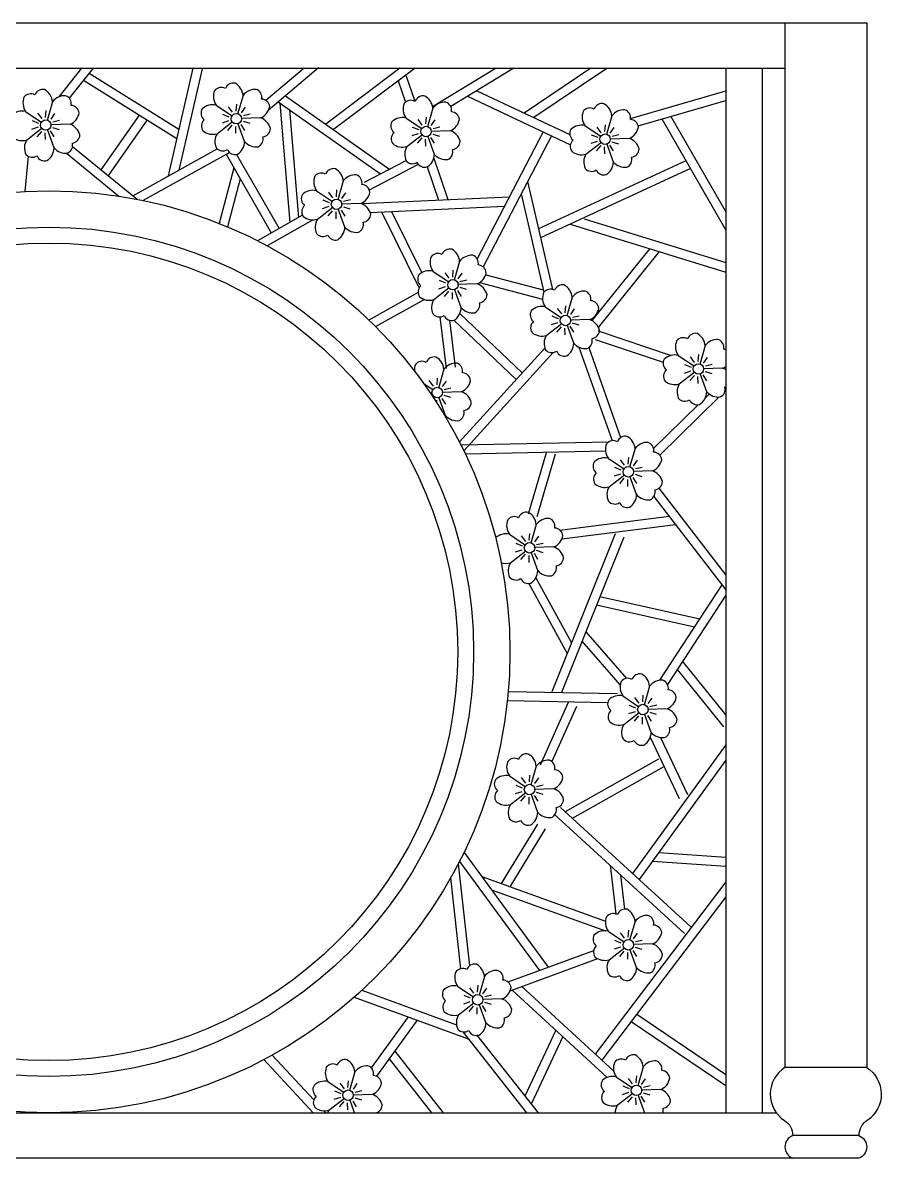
# Model space of a CAD drawing. Header units: metres. Extents: x 4363 to 8027, y 1003 to 3503.
# Drawn here: x 6138 to 8027, y 1003 to 3503 of the extents above; entities that cross this region are included whole.
import ezdxf

# ---------------------------------------------------------------- set-up
doc = ezdxf.new("R2010")
doc.units = ezdxf.units.M
for name, color, linetype in [('3', 3, 'Continuous'), ('4', 4, 'Continuous'), ('7', 7, 'Continuous')]:
    doc.layers.add(name, color=color, linetype=linetype)

msp = doc.modelspace()

# ---------------------------------------------------------------- linework, layer by layer
at = {"layer": '3'}
for p, q in [((6267.16, 3402.87), (6216.95, 3339.52)), ((6292.68, 3402.87), (6240.2, 3336.66)), ((6512.21, 3402.87), (6458.07, 3165.41)), ((6532.4, 3401.42), (6481.56, 3178.44)), ((6756.95, 3402.87), (6673.05, 3331.72)), ((6788.92, 3403.76), (6677.69, 3309.43)), ((6967.97, 3402.87), (6804.49, 3279.5)), ((7001.17, 3402.87), (6821.68, 3267.41)), ((7179.75, 3402.87), (7039.77, 3317.84)), ((7218.28, 3402.87), (7079.6, 3318.64)), ((7387.92, 3402.87), (7241.45, 3304.08)), ((7423.03, 3402.43), (7262.51, 3294.16)), ((6271.61, 3376.28), (6476.87, 3247.84)), ((6284.11, 3392.06), (6481.58, 3268.48)), ((6981.01, 3387.65), (7000.31, 3330.23)), ((6964.18, 3374.95), (6980.05, 3327.73)), ((7137.06, 3353.26), (7341.84, 3256.78)), ((7475.31, 3291.8), (7685.08, 3352.56)), ((6203.28, 3328.89), (6191.36, 3287.49)), ((6622.58, 3342.85), (6610.66, 3301.45)), ((6700.09, 3328.43), (6925.3, 3170.13)), ((6703.85, 3325.79), (6725.41, 3063.07)), ((6715.85, 3341.8), (6945.96, 3180.06)), ((7116.3, 3340.93), (7343.09, 3234.08)), ((7492.29, 3275.9), (7685.08, 3331.74)), ((6144.19, 3307.46), (6179.88, 3283.33)), ((6170.37, 3303.9), (6179.46, 3291.79)), ((6188.56, 3309.35), (6187.35, 3294.21)), ((6207.99, 3302.9), (6199.28, 3290.5)), ((6563.49, 3321.42), (6599.18, 3297.29)), ((6577.52, 3301.38), (6591.55, 3295.54)), ((6589.66, 3317.86), (6598.76, 3305.75)), ((6607.86, 3323.31), (6606.64, 3308.17)), ((6627.29, 3316.86), (6618.58, 3304.46)), ((6638.09, 3301.24), (6623.32, 3297.72)), ((6725.15, 3310.82), (6744.59, 3073.91)), ((7040.2, 3314.72), (7028.28, 3273.32)), ((6158.22, 3287.42), (6172.25, 3281.58)), ((6241.93, 3279.32), (6198.87, 3277.86)), ((6218.8, 3287.28), (6204.02, 3283.76)), ((6394.32, 3299.5), (6309.86, 3178.99)), ((6411.29, 3288.87), (6326.24, 3167.51)), ((6565.61, 3258.59), (6599.59, 3285.08)), ((6577.08, 3282.39), (6591.41, 3287.3)), ((6589.01, 3265.75), (6598.89, 3277.28)), ((6626.02, 3241.2), (6611.33, 3281.7)), ((6661.23, 3293.28), (6618.17, 3291.82)), ((6626.45, 3265.66), (6618.53, 3278.63)), ((6637.96, 3280.77), (6623.48, 3285.22)), ((6981.11, 3293.28), (7016.8, 3269.16)), ((7007.29, 3289.73), (7016.38, 3277.62)), ((7025.48, 3295.18), (7024.27, 3280.04)), ((7044.91, 3288.73), (7036.2, 3276.33)), ((7375.05, 3276.42), (7410.74, 3252.29)), ((7419.42, 3278.32), (7418.2, 3263.18)), ((7434.14, 3297.86), (7422.22, 3256.46)), ((7544.33, 3290.97), (7685.08, 3046.26)), ((7564.11, 3296.7), (7685.08, 3086.37)), ((6146.32, 3244.63), (6180.29, 3271.12)), ((6157.78, 3268.43), (6172.12, 3273.34)), ((6169.71, 3251.79), (6179.59, 3263.32)), ((6187.63, 3245.5), (6187.39, 3260.65)), ((6206.72, 3227.24), (6192.03, 3267.74)), ((6207.15, 3251.7), (6199.23, 3264.67)), ((6218.66, 3266.81), (6204.18, 3271.26)), ((6606.93, 3259.46), (6606.69, 3274.61)), ((6983.24, 3230.46), (7017.21, 3256.95)), ((6994.71, 3254.26), (7009.04, 3259.17)), ((6995.14, 3273.24), (7009.17, 3267.41)), ((7043.64, 3213.07), (7028.95, 3253.57)), ((7078.85, 3265.14), (7035.79, 3263.69)), ((7044.07, 3237.53), (7036.15, 3250.49)), ((7055.72, 3273.11), (7040.94, 3269.58)), ((7055.58, 3252.63), (7041.1, 3257.09)), ((7283.14, 3262.33), (7137.65, 2983.24)), ((7301.24, 3253.8), (7150.94, 2965.46)), ((7389.08, 3256.38), (7403.11, 3250.55)), ((7401.22, 3272.87), (7410.32, 3260.75)), ((7438.85, 3271.86), (7430.14, 3259.47)), ((7449.65, 3256.25), (7434.88, 3252.72)), ((6247.48, 3230.51), (6389.28, 3114.1)), ((6379.74, 3121.94), (6565.68, 3225.12)), ((7006.63, 3237.61), (7016.51, 3249.15)), ((7024.55, 3231.33), (7024.32, 3246.48)), ((7377.17, 3213.6), (7411.15, 3240.08)), ((7388.64, 3237.39), (7402.97, 3242.3)), ((7400.57, 3220.75), (7410.45, 3232.29)), ((7418.49, 3214.47), (7418.25, 3229.61)), ((7437.58, 3196.21), (7422.89, 3236.7)), ((7472.79, 3248.28), (7429.73, 3246.82)), ((7438.01, 3220.67), (7430.09, 3233.63)), ((7449.52, 3235.77), (7435.04, 3240.22)), ((6149.79, 3208.8), (6142.49, 3131.51)), ((6234.04, 3215.67), (6349.26, 3121.08)), ((6402.16, 3111.51), (6592.9, 3217.35)), ((6585.28, 3213.12), (6684.62, 3040.01)), ((6608.45, 3212.93), (6702.03, 3049.85)), ((7042.44, 3204.92), (7073.2, 3113.44)), ((6602.19, 3183.65), (6570.08, 3061.02)), ((6890.05, 3151.64), (6980.32, 3198.98)), ((6899.33, 3133.93), (7008.57, 3191.21)), ((7027.96, 3185.23), (7052.43, 3112.46)), ((7597.24, 3198.99), (7272.91, 3049.1)), ((7607.25, 3181.58), (7277.14, 3029.03)), ((6616.39, 3158.91), (6588.76, 3053.38)), ((6843.23, 3154.52), (6831.31, 3113.12)), ((7248.95, 3153.49), (7303.54, 2915.57)), ((6784.14, 3133.08), (6819.83, 3108.95)), ((6810.32, 3129.53), (6819.41, 3117.42)), ((6828.51, 3134.98), (6827.3, 3119.84)), ((6847.94, 3128.53), (6839.23, 3116.13)), ((7234.71, 3126.16), (7284.43, 2909.43)), ((6798.17, 3113.04), (6812.2, 3107.21)), ((6881.88, 3104.94), (6838.82, 3103.49)), ((6858.75, 3112.91), (6843.97, 3109.38)), ((6882.99, 3104.53), (7208.83, 3119.79)), ((6753.57, 3078.99), (6654.26, 3022.85)), ((6786.27, 3070.26), (6820.24, 3096.75)), ((6797.74, 3094.06), (6812.07, 3098.96)), ((6809.66, 3077.41), (6819.55, 3088.95)), ((6827.59, 3071.13), (6827.35, 3086.28)), ((6846.67, 3052.87), (6831.98, 3093.37)), ((6847.1, 3077.33), (6839.18, 3090.29)), ((6858.61, 3092.43), (6844.14, 3096.89)), ((6902.23, 3085.41), (7198.73, 3099.29)), ((6927.38, 3086.59), (7010.14, 2918.83)), ((6949.18, 3087.61), (7015.87, 2952.42)), ((6775.33, 3068.32), (6675.55, 3011.91)), ((7342.61, 3059.28), (7685.08, 2954.03)), ((7373.04, 3070.85), (7685.08, 2974.95)), ((7517.79, 3005.44), (7390.45, 2847.01)), ((7099.29, 2977.45), (7087.37, 2936.06)), ((7538.37, 2999.12), (7403.85, 2831.76)), ((7040.2, 2956.02), (7075.89, 2931.89)), ((7066.38, 2952.47), (7075.47, 2940.35)), ((7084.57, 2957.92), (7083.36, 2942.78)), ((7104, 2951.46), (7095.29, 2939.07)), ((7054.23, 2935.98), (7068.26, 2930.15)), ((7137.94, 2927.88), (7094.88, 2926.42)), ((7114.81, 2935.85), (7100.03, 2932.32)), ((7142.81, 2930.78), (7281.87, 2894.34)), ((7156.62, 2947.83), (7283.23, 2914.66)), ((7007.9, 2908.61), (6899.7, 2848.37)), ((7042.33, 2893.2), (7076.3, 2919.68)), ((7053.8, 2916.99), (7068.13, 2921.9)), ((7065.72, 2900.35), (7075.6, 2911.89)), ((7083.64, 2894.07), (7083.41, 2909.21)), ((7102.73, 2875.81), (7088.04, 2916.3)), ((7103.16, 2900.27), (7095.24, 2913.23)), ((7114.67, 2915.37), (7100.19, 2919.82)), ((7021.88, 2893.5), (6914.55, 2833.75)), ((7287.82, 2877.33), (7323.51, 2853.2)), ((7332.19, 2879.22), (7330.97, 2864.08)), ((7346.91, 2898.76), (7334.99, 2857.36)), ((7056.05, 2855.19), (7069.67, 2741.8)), ((7099.87, 2862.96), (7237.21, 2731.84)), ((7301.85, 2857.29), (7315.88, 2851.45)), ((7314, 2873.77), (7323.09, 2861.66)), ((7351.62, 2872.77), (7342.91, 2860.37)), ((7362.43, 2857.15), (7347.65, 2853.62)), ((7077.06, 2847.92), (7089.53, 2744.19)), ((7086.71, 2847.87), (7223.73, 2717.05)), ((7289.94, 2814.5), (7323.92, 2840.99)), ((7301.41, 2838.3), (7315.74, 2843.21)), ((7313.34, 2821.65), (7323.22, 2833.19)), ((7331.26, 2815.37), (7331.02, 2830.52)), ((7350.35, 2797.11), (7335.66, 2837.61)), ((7385.56, 2849.18), (7342.5, 2847.73)), ((7350.78, 2821.57), (7342.86, 2834.53)), ((7362.29, 2836.67), (7347.81, 2841.13)), ((7397.47, 2805.7), (7547.31, 2755.25)), ((7403.85, 2824.66), (7564.97, 2770.41)), ((7286.88, 2786.36), (7098.76, 2579.87)), ((7305.09, 2776.65), (7108.32, 2560.67)), ((7361.82, 2788.59), (7434.66, 2582.8)), ((7383.39, 2787.6), (7453.5, 2589.5)), ((7639.55, 2791.96), (7627.63, 2750.56)), ((7580.46, 2770.53), (7616.15, 2746.4)), ((7594.49, 2750.49), (7608.52, 2744.65)), ((7606.63, 2766.97), (7615.73, 2754.86)), ((7624.83, 2772.42), (7623.61, 2757.28)), ((7644.26, 2765.97), (7635.55, 2753.57)), ((7655.06, 2750.35), (7640.29, 2746.82)), ((7064.66, 2740.01), (7052.74, 2698.61)), ((7582.58, 2707.7), (7616.56, 2734.19)), ((7594.05, 2731.5), (7608.38, 2736.41)), ((7605.98, 2714.85), (7615.86, 2726.39)), ((7642.99, 2690.31), (7628.3, 2730.81)), ((7678.2, 2742.38), (7635.14, 2740.93)), ((7643.42, 2714.77), (7635.5, 2727.73)), ((7654.93, 2729.87), (7640.45, 2734.33)), ((7020.45, 2708.52), (7041.26, 2694.45)), ((7031.75, 2715.02), (7040.84, 2702.91)), ((7049.94, 2720.47), (7048.72, 2705.33)), ((7069.37, 2714.02), (7060.66, 2701.62)), ((7623.9, 2708.57), (7623.66, 2723.72)), ((7068.1, 2638.36), (7053.41, 2678.86)), ((7103.31, 2690.43), (7060.25, 2688.98)), ((7068.53, 2662.82), (7060.61, 2675.78)), ((7080.18, 2698.4), (7065.4, 2694.88)), ((7080.04, 2677.92), (7065.56, 2682.38)), ((7670, 2678.73), (7539.91, 2550.6)), ((7648.3, 2685.42), (7640.06, 2677.31)), ((7685.08, 2693.58), (7683.47, 2691.99)), ((7048.85, 2666.65), (7048.77, 2671.77)), ((7624.41, 2661.89), (7526.15, 2565.12)), ((7426.36, 2579.52), (7102.28, 2572.91)), ((7420.41, 2559.39), (7111.95, 2553.11)), ((7290.15, 2558.34), (7249.86, 2421.03)), ((7309.34, 2552.71), (7269.05, 2415.4)), ((7485.28, 2565.55), (7473.36, 2524.15)), ((7426.19, 2544.12), (7461.88, 2519.99)), ((7452.36, 2540.56), (7461.46, 2528.45)), ((7470.56, 2546.02), (7469.34, 2530.87)), ((7489.99, 2539.56), (7481.28, 2527.17)), ((7428.31, 2481.3), (7462.29, 2507.78)), ((7439.78, 2505.09), (7454.11, 2510)), ((7440.22, 2524.08), (7454.25, 2518.24)), ((7488.72, 2463.9), (7474.03, 2504.4)), ((7523.93, 2515.98), (7480.87, 2514.52)), ((7489.15, 2488.36), (7481.23, 2501.33)), ((7500.79, 2523.94), (7486.02, 2520.42)), ((7500.66, 2503.47), (7486.18, 2507.92)), ((7451.71, 2488.45), (7461.59, 2499.98)), ((7469.63, 2482.16), (7469.39, 2497.31)), ((7537.68, 2477.95), (7685.08, 2286.74)), ((7526.65, 2459.49), (7684.34, 2254.95)), ((7319.78, 2385.99), (7560.34, 2416.3)), ((7208.75, 2376.78), (7244.44, 2352.65)), ((7253.12, 2378.68), (7251.9, 2363.54)), ((7267.84, 2398.21), (7255.92, 2356.82)), ((7441.84, 2377.43), (7302.01, 2029.44)), ((7324.3, 2366.41), (7574.15, 2397.88)), ((7222.78, 2356.74), (7236.81, 2350.91)), ((7234.93, 2373.23), (7244.02, 2361.11)), ((7272.55, 2372.22), (7263.84, 2359.83)), ((7283.36, 2356.6), (7268.58, 2353.08)), ((7460.4, 2369.97), (7323.19, 2028.51)), ((7210.88, 2313.96), (7244.85, 2340.44)), ((7222.34, 2337.75), (7236.68, 2342.66)), ((7234.27, 2321.11), (7244.15, 2332.65)), ((7252.19, 2314.83), (7251.95, 2329.97)), ((7271.28, 2296.56), (7256.59, 2337.06)), ((7306.49, 2348.64), (7263.43, 2347.18)), ((7271.71, 2321.03), (7263.79, 2333.99)), ((7283.22, 2336.13), (7268.74, 2340.58)), ((7267.1, 2281.03), (7345.63, 2137.99)), ((7251.41, 2268.04), (7335.99, 2114)), ((7676.29, 2265.38), (7539.12, 2055.15)), ((7408.17, 2240), (7627.6, 2190.75)), ((7685.08, 2242.25), (7556.9, 2045.79)), ((7400.62, 2221.2), (7615.93, 2172.87)), ((7376.75, 2161.8), (7466.26, 2059.35)), ((7368.38, 2140.98), (7452.54, 2044.66)), ((7578.33, 2078.64), (7679.88, 1952.95)), ((7589.82, 2096.24), (7685.08, 1978.34)), ((7206.25, 2030.74), (7446.6, 2026.17)), ((7517.36, 2042.18), (7505.44, 2000.78)), ((7204.33, 2010.77), (7425.3, 2006.57)), ((7338.29, 2005.95), (7276.67, 1868.64)), ((7458.27, 2020.74), (7493.96, 1996.61)), ((7472.3, 2000.7), (7486.33, 1994.87)), ((7484.45, 2017.19), (7493.54, 2005.07)), ((7502.64, 2022.64), (7501.42, 2007.5)), ((7522.07, 2016.18), (7513.36, 2003.79)), ((7532.88, 2000.57), (7518.1, 1997.04)), ((7356.54, 1997.76), (7302.11, 1876.48)), ((7460.39, 1957.92), (7494.37, 1984.4)), ((7471.86, 1981.72), (7486.2, 1986.62)), ((7483.79, 1965.07), (7493.67, 1976.61)), ((7520.8, 1940.53), (7506.11, 1981.02)), ((7556.01, 1992.6), (7512.95, 1991.14)), ((7521.23, 1964.99), (7513.31, 1977.95)), ((7532.74, 1980.09), (7518.26, 1984.54)), ((7501.71, 1958.79), (7501.47, 1973.93)), ((7518.59, 1930.01), (7582.58, 1795.07)), ((7541.04, 1929.35), (7600.65, 1803.64)), ((7685.08, 1913.34), (7479.45, 1630.04)), ((7537.03, 1881.33), (7331.61, 1765.5)), ((7685.08, 1879.29), (7494.29, 1616.44)), ((7267.87, 1866.09), (7255.95, 1824.69)), ((7546.85, 1863.9), (7347.12, 1751.28)), ((7208.78, 1844.65), (7244.47, 1820.53)), ((7234.96, 1841.1), (7244.05, 1828.99)), ((7253.15, 1846.55), (7251.94, 1831.41)), ((7272.58, 1840.1), (7263.87, 1827.7)), ((7210.91, 1781.83), (7244.88, 1808.32)), ((7222.38, 1805.63), (7236.71, 1810.54)), ((7222.81, 1824.61), (7236.84, 1818.78)), ((7234.3, 1788.98), (7244.19, 1800.52)), ((7271.31, 1764.44), (7256.62, 1804.94)), ((7306.52, 1816.51), (7263.46, 1815.06)), ((7271.74, 1788.9), (7263.82, 1801.86)), ((7283.39, 1824.48), (7268.61, 1820.95)), ((7283.25, 1804), (7268.78, 1808.46)), ((7252.23, 1782.7), (7251.99, 1797.85)), ((7320.99, 1775.23), (7607.76, 1512.46)), ((7307.48, 1760.49), (7594.25, 1497.72)), ((7270.67, 1738.8), (7190.68, 1607.77)), ((7287.74, 1728.38), (7209.89, 1600.84)), ((7108.97, 1676.41), (7294.42, 1423.82)), ((7537.69, 1676.23), (7685.08, 1665.87)), ((7096.23, 1650.95), (7120.87, 1426.34)), ((7098.96, 1656.26), (7274.87, 1416.65)), ((7523.84, 1657.16), (7685.08, 1645.82)), ((7430.38, 1647.87), (7443.25, 1540.71)), ((7453.01, 1627.13), (7462.12, 1551.32)), ((7079.5, 1619.99), (7101.43, 1420.16)), ((7148.09, 1623.13), (7420.3, 1524.95)), ((7685.08, 1611.83), (7397.7, 1232.41)), ((7169.32, 1594.21), (7420.4, 1503.65)), ((7685.08, 1578.71), (7412.5, 1218.82)), ((7426.22, 1502.86), (7461.91, 1478.73)), ((7470.59, 1504.76), (7469.38, 1489.61)), ((7485.31, 1524.29), (7473.39, 1482.89)), ((7440.25, 1482.82), (7454.28, 1476.99)), ((7452.4, 1499.3), (7461.49, 1487.19)), ((7490.02, 1498.3), (7481.31, 1485.91)), ((7500.83, 1482.68), (7486.05, 1479.16)), ((7206.24, 1391.48), (7394.25, 1460.42)), ((7428.35, 1440.04), (7462.32, 1466.52)), ((7439.82, 1463.83), (7454.15, 1468.74)), ((7451.74, 1447.19), (7461.62, 1458.72)), ((7469.66, 1440.9), (7469.43, 1456.05)), ((7488.75, 1422.64), (7474.06, 1463.14)), ((7523.96, 1474.72), (7480.9, 1473.26)), ((7489.18, 1447.1), (7481.26, 1460.07)), ((7500.69, 1462.21), (7486.21, 1466.66)), ((7210.38, 1371.7), (7403.08, 1442.35)), ((7153.81, 1403.24), (7141.89, 1361.84)), ((7094.72, 1381.81), (7130.41, 1357.68)), ((7120.89, 1378.25), (7129.99, 1366.14)), ((7139.08, 1383.7), (7137.87, 1368.56)), ((7158.52, 1377.25), (7149.81, 1364.85)), ((7235.85, 1381.04), (7438.76, 1194.71)), ((6867.45, 1357.58), (7118.29, 1265.71)), ((6884.21, 1372.74), (7092.44, 1296.48)), ((7108.75, 1361.76), (7122.77, 1355.93)), ((7192.45, 1353.66), (7149.4, 1352.21)), ((7169.32, 1361.63), (7154.55, 1358.1)), ((7214.72, 1373.29), (7424.18, 1180.94)), ((7096.84, 1318.98), (7130.82, 1345.47)), ((7108.31, 1342.78), (7122.64, 1347.69)), ((7120.24, 1326.13), (7130.12, 1337.67)), ((7138.16, 1319.85), (7137.92, 1335)), ((7157.25, 1301.59), (7142.56, 1342.09)), ((7157.68, 1326.05), (7149.76, 1339.01)), ((7169.19, 1341.15), (7154.71, 1345.61)), ((6986.26, 1314.07), (6904.78, 1201.81)), ((7005.78, 1306.92), (6916.28, 1183.61)), ((7477.11, 1304.13), (7685.08, 1163.41)), ((7489.2, 1320.09), (7685.08, 1187.56)), ((7106.1, 1281.17), (7246.74, 1102.87)), ((7310.94, 1284.93), (7243.11, 1139.77)), ((7136.66, 1274.72), (7272.22, 1102.87)), ((7326.38, 1270.75), (7256.98, 1122.19)), ((6686.72, 1229.93), (6778.09, 1131.28)), ((6956.75, 1238.38), (7062.93, 1102.87)), ((6668.56, 1220.11), (6777.14, 1102.87)), ((6944.16, 1222.02), (7037.52, 1102.87)), ((7503.14, 1203.86), (7491.22, 1162.46)), ((6868.64, 1193.18), (6856.72, 1151.78)), ((7444.04, 1182.42), (7479.73, 1158.29)), ((7470.22, 1178.87), (7479.32, 1166.76)), ((7488.41, 1184.32), (7487.2, 1169.18)), ((7507.84, 1177.87), (7499.13, 1165.47)), ((6809.55, 1171.74), (6845.24, 1147.61)), ((6823.58, 1151.7), (6837.61, 1145.87)), ((6835.73, 1168.19), (6844.82, 1156.08)), ((6853.92, 1173.64), (6852.71, 1158.5)), ((6873.35, 1167.18), (6864.64, 1154.79)), ((6884.16, 1151.57), (6869.38, 1148.04)), ((7458.08, 1162.38), (7472.1, 1156.55)), ((7541.78, 1154.28), (7498.73, 1152.83)), ((7518.65, 1162.25), (7503.87, 1158.72)), ((6811.68, 1108.92), (6845.65, 1135.41)), ((6823.15, 1132.72), (6837.48, 1137.62)), ((6835.07, 1116.07), (6844.95, 1127.61)), ((6867.97, 1102.87), (6857.39, 1132.03)), ((6907.29, 1143.6), (6864.23, 1142.14)), ((6872.51, 1115.99), (6864.59, 1128.95)), ((6884.02, 1131.09), (6869.54, 1135.54)), ((7446.17, 1119.6), (7480.15, 1146.09)), ((7457.64, 1143.4), (7471.97, 1148.3)), ((7469.56, 1126.75), (7479.45, 1138.29)), ((7487.49, 1120.47), (7487.25, 1135.62)), ((7506.57, 1102.21), (7491.88, 1142.71)), ((7507, 1126.67), (7499.08, 1139.63)), ((7518.52, 1141.77), (7504.04, 1146.23)), ((6800.06, 1107.56), (6804.4, 1102.87)), ((6852.99, 1109.79), (6852.76, 1124.93))]:
    msp.add_line(p, q, dxfattribs=at)
msp.add_circle((6195, 2117.87), 935, dxfattribs=at)
at = {"layer": '4'}
msp.add_lwpolyline([(7977.84, 1002.87), (4412.16, 1002.87, -0.69), (4412.16, 1052.87, 0.27), (4393.71, 1086.18, -0.54), (4394.92, 1202.87), (4394.92, 3502.87), (7995.08, 3502.87), (7995.08, 1202.87, -0.54), (7996.29, 1086.18, 0.27), (7977.84, 1052.87, -0.69)], format="xyb", close=True, dxfattribs=at)
msp.add_circle((6195, 2117.87), 900, dxfattribs=at)
at = {"layer": '7'}
for p, q in [((7815.08, 3502.87), (7815.08, 1202.87)), ((4574.92, 3402.87), (7815.08, 3402.87)), ((7685.08, 3402.87), (7685.08, 1102.87)), ((7765.08, 3402.87), (7765.08, 1102.87)), ((7995.08, 1202.87), (7815.08, 1202.87)), ((4593.45, 1102.87), (7796.55, 1102.87)), ((7977.84, 1052.87), (7832.32, 1052.87))]:
    msp.add_line(p, q, dxfattribs=at)
for points in [[(6144.72, 3212.79, 0.37), (6168.96, 3209.68, 0.37), (6191.14, 3199.43, 0.25), (6206.72, 3227.24, 0.25), (6236.51, 3215.88, 0.37), (6246.96, 3237.97, 0.37), (6263.57, 3255.9, 0.25), (6241.93, 3279.32, 0.25), (6261.93, 3304.14, 0.37), (6244.16, 3320.9, 0.37), (6232.24, 3342.24, 0.25), (6203.28, 3328.89, 0.25), (6185.86, 3355.59, 0.37), (6164.42, 3343.86, 0.37), (6140.45, 3339.12, 0.25), (6144.19, 3307.46, 0.25), (6113.41, 3299.13, 0.37), (6117.94, 3275.12, 0.37), (6115.05, 3250.86, 0.25), (6146.32, 3244.63, 0.25)], [(6564.02, 3226.75, 0.37), (6588.25, 3223.64, 0.37), (6610.44, 3213.39, 0.25), (6626.02, 3241.2, 0.25), (6655.81, 3229.84, 0.37), (6666.26, 3251.93, 0.37), (6682.86, 3269.86, 0.25), (6661.23, 3293.28, 0.25), (6681.23, 3318.1, 0.37), (6663.46, 3334.86, 0.37), (6651.54, 3356.2, 0.25), (6622.58, 3342.85, 0.25), (6605.15, 3369.55, 0.37), (6583.72, 3357.82, 0.37), (6559.75, 3353.08, 0.25), (6563.49, 3321.42, 0.25), (6532.71, 3313.09, 0.37), (6537.24, 3289.08, 0.37), (6534.34, 3264.82, 0.25), (6565.61, 3258.59, 0.25)], [(6981.64, 3198.62, 0.37), (7005.88, 3195.51, 0.37), (7028.06, 3185.25, 0.25), (7043.64, 3213.07, 0.25), (7073.43, 3201.71, 0.37), (7083.88, 3223.8, 0.37), (7100.49, 3241.73, 0.25), (7078.85, 3265.14, 0.25), (7098.86, 3289.97, 0.37), (7081.08, 3306.73, 0.37), (7069.16, 3328.06, 0.25), (7040.2, 3314.72, 0.25), (7022.78, 3341.42, 0.37), (7001.34, 3329.69, 0.37), (6977.37, 3324.95, 0.25), (6981.11, 3293.28, 0.25), (6950.33, 3284.96, 0.37), (6954.86, 3260.95, 0.37), (6951.97, 3236.69, 0.25), (6983.24, 3230.46, 0.25)], [(7375.58, 3181.76, 0.37), (7399.81, 3178.64, 0.37), (7422, 3168.39, 0.25), (7437.58, 3196.21, 0.25), (7467.37, 3184.85, 0.37), (7477.82, 3206.94, 0.37), (7494.42, 3224.86, 0.25), (7472.79, 3248.28, 0.25), (7492.79, 3273.1, 0.37), (7475.02, 3289.87, 0.37), (7463.1, 3311.2, 0.25), (7434.14, 3297.86, 0.25), (7416.71, 3324.55, 0.37), (7395.28, 3312.83, 0.37), (7371.31, 3308.08, 0.25), (7375.05, 3276.42, 0.25), (7344.27, 3268.1, 0.37), (7348.8, 3244.09, 0.37), (7345.9, 3219.82, 0.25), (7377.17, 3213.6, 0.25)], [(6784.67, 3038.42, 0.37), (6808.91, 3035.3, 0.37), (6831.09, 3025.05, 0.25), (6846.67, 3052.87, 0.25), (6876.46, 3041.51, 0.37), (6886.91, 3063.6, 0.37), (6903.52, 3081.53, 0.25), (6881.88, 3104.94, 0.25), (6901.89, 3129.77, 0.37), (6884.11, 3146.53, 0.37), (6872.19, 3167.86, 0.25), (6843.23, 3154.52, 0.25), (6825.81, 3181.22, 0.37), (6804.37, 3169.49, 0.37), (6780.4, 3164.75, 0.25), (6784.14, 3133.08, 0.25), (6753.37, 3124.76, 0.37), (6757.89, 3100.75, 0.37), (6755, 3076.49, 0.25), (6786.27, 3070.26, 0.25)], [(7040.73, 2861.36, 0.37), (7064.97, 2858.24, 0.37), (7087.15, 2847.99, 0.25), (7102.73, 2875.81, 0.25), (7132.52, 2864.45, 0.37), (7142.97, 2886.54, 0.37), (7159.58, 2904.46, 0.25), (7137.94, 2927.88, 0.25), (7157.95, 2952.7, 0.37), (7140.17, 2969.47, 0.37), (7128.25, 2990.8, 0.25), (7099.29, 2977.45, 0.25), (7081.87, 3004.15, 0.37), (7060.43, 2992.43, 0.37), (7036.46, 2987.68, 0.25), (7040.2, 2956.02, 0.25), (7009.43, 2947.7, 0.37), (7013.95, 2923.69, 0.37), (7011.06, 2899.42, 0.25), (7042.33, 2893.2, 0.25)], [(7288.35, 2782.66, 0.37), (7312.59, 2779.55, 0.37), (7334.77, 2769.3, 0.25), (7350.35, 2797.11, 0.25), (7380.14, 2785.75, 0.37), (7390.59, 2807.84, 0.37), (7407.2, 2825.77, 0.25), (7385.56, 2849.18, 0.25), (7405.56, 2874.01, 0.37), (7387.79, 2890.77, 0.37), (7375.87, 2912.1, 0.25), (7346.91, 2898.76, 0.25), (7329.49, 2925.46, 0.37), (7308.05, 2913.73, 0.37), (7284.08, 2908.99, 0.25), (7287.82, 2877.33, 0.25), (7257.04, 2869, 0.37), (7261.57, 2844.99, 0.37), (7258.68, 2820.73, 0.25), (7289.94, 2814.5, 0.25)], [(7426.72, 2449.45, 0.37), (7450.95, 2446.34, 0.37), (7473.14, 2436.09, 0.25), (7488.72, 2463.9, 0.25), (7518.51, 2452.55, 0.37), (7528.96, 2474.63, 0.37), (7545.56, 2492.56, 0.25), (7523.93, 2515.98, 0.25), (7543.93, 2540.8, 0.37), (7526.16, 2557.56, 0.37), (7514.24, 2578.9, 0.25), (7485.28, 2565.55, 0.25), (7467.85, 2592.25, 0.37), (7446.42, 2580.52, 0.37), (7422.45, 2575.78, 0.25), (7426.19, 2544.12, 0.25), (7395.41, 2535.8, 0.37), (7399.94, 2511.78, 0.37), (7397.04, 2487.52, 0.25), (7428.31, 2481.3, 0.25)], [(7458.8, 1926.08, 0.37), (7483.04, 1922.96, 0.37), (7505.22, 1912.71, 0.25), (7520.8, 1940.53, 0.25), (7550.59, 1929.17, 0.37), (7561.04, 1951.26, 0.37), (7577.65, 1969.19, 0.25), (7556.01, 1992.6, 0.25), (7576.01, 2017.42, 0.37), (7558.24, 2034.19, 0.37), (7546.32, 2055.52, 0.25), (7517.36, 2042.18, 0.25), (7499.94, 2068.88, 0.37), (7478.5, 2057.15, 0.37), (7454.53, 2052.4, 0.25), (7458.27, 2020.74, 0.25), (7427.49, 2012.42, 0.37), (7432.02, 1988.41, 0.37), (7429.13, 1964.14, 0.25), (7460.39, 1957.92, 0.25)], [(7209.31, 1749.99, 0.37), (7233.55, 1746.88, 0.37), (7255.73, 1736.62, 0.25), (7271.31, 1764.44, 0.25), (7301.1, 1753.08, 0.37), (7311.55, 1775.17, 0.37), (7328.16, 1793.1, 0.25), (7306.52, 1816.51, 0.25), (7326.53, 1841.34, 0.37), (7308.75, 1858.1, 0.37), (7296.83, 1879.43, 0.25), (7267.87, 1866.09, 0.25), (7250.45, 1892.79, 0.37), (7229.01, 1881.06, 0.37), (7205.04, 1876.32, 0.25), (7208.78, 1844.65, 0.25), (7178.01, 1836.33, 0.37), (7182.53, 1812.32, 0.37), (7179.64, 1788.06, 0.25), (7210.91, 1781.83, 0.25)], [(7426.75, 1408.19, 0.37), (7450.99, 1405.08, 0.37), (7473.17, 1394.83, 0.25), (7488.75, 1422.64, 0.25), (7518.54, 1411.29, 0.37), (7528.99, 1433.37, 0.37), (7545.6, 1451.3, 0.25), (7523.96, 1474.72, 0.25), (7543.97, 1499.54, 0.37), (7526.19, 1516.3, 0.37), (7514.27, 1537.64, 0.25), (7485.31, 1524.29, 0.25), (7467.89, 1550.99, 0.37), (7446.45, 1539.26, 0.37), (7422.48, 1534.52, 0.25), (7426.22, 1502.86, 0.25), (7395.44, 1494.54, 0.37), (7399.97, 1470.52, 0.37), (7397.08, 1446.26, 0.25), (7428.35, 1440.04, 0.25)], [(7095.25, 1287.14, 0.37), (7119.48, 1284.03, 0.37), (7141.66, 1273.77, 0.25), (7157.25, 1301.59, 0.25), (7187.04, 1290.23, 0.37), (7197.49, 1312.32, 0.37), (7214.09, 1330.25, 0.25), (7192.45, 1353.66, 0.25), (7212.46, 1378.49, 0.37), (7194.68, 1395.25, 0.37), (7182.76, 1416.58, 0.25), (7153.81, 1403.24, 0.25), (7136.38, 1429.94, 0.37), (7114.94, 1418.21, 0.37), (7090.97, 1413.47, 0.25), (7094.72, 1381.81, 0.25), (7063.94, 1373.48, 0.37), (7068.47, 1349.47, 0.37), (7065.57, 1325.21, 0.25), (7096.84, 1318.98, 0.25)]]:
    msp.add_lwpolyline(points, format="xyb", close=True, dxfattribs=at)
for points in [[(7685.08, 2783.17, 0.06), (7680.43, 2783.97, 0.37), (7668.51, 2805.3, 0.25), (7639.55, 2791.96, 0.25), (7622.12, 2818.66, 0.37), (7600.69, 2806.93, 0.37), (7576.72, 2802.19, 0.25), (7580.46, 2770.53, 0.25), (7549.68, 2762.2, 0.37), (7554.21, 2738.19, 0.37), (7551.31, 2713.93, 0.25), (7582.58, 2707.7, 0.25), (7580.99, 2675.86, 0.37), (7605.22, 2672.75, 0.37), (7627.41, 2662.5, 0.25), (7642.99, 2690.31, 0.25), (7672.78, 2678.95, 0.37), (7683.23, 2701.04, 0.03), (7685.08, 2701.34)], [(7067.93, 2635.76, 0.02), (7068.1, 2638.36, 0.25), (7097.89, 2627, 0.37), (7108.34, 2649.09, 0.37), (7124.95, 2667.02, 0.25), (7103.31, 2690.43, 0.25), (7123.31, 2715.26, 0.37), (7105.54, 2732.02, 0.37), (7093.62, 2753.35, 0.25), (7064.66, 2740.01, 0.25), (7047.24, 2766.71, 0.37), (7025.8, 2754.98, 0.37), (7001.83, 2750.24, 0.1), (6999.57, 2736.66, 0.1)], [(7685.08, 2739.04, 0.06), (7678.2, 2742.38, 0.06), (7685.08, 2746.36, 0.06)], [(7190.85, 2314.13, 0.15), (7210.88, 2313.96, 0.25), (7209.28, 2282.11, 0.37), (7233.52, 2279, 0.37), (7255.7, 2268.75, 0.25), (7271.28, 2296.56, 0.25), (7301.07, 2285.21, 0.37), (7311.52, 2307.3, 0.37), (7328.13, 2325.22, 0.25), (7306.49, 2348.64, 0.25), (7326.49, 2373.46, 0.37), (7308.72, 2390.23, 0.37), (7296.8, 2411.56, 0.25), (7267.84, 2398.21, 0.25), (7250.42, 2424.91, 0.37), (7228.98, 2413.19, 0.37), (7205.01, 2408.44, 0.25), (7208.75, 2376.78, 0.24), (7178.47, 2368.91, 0.24)], [(7546.8, 1102.87, 0.14), (7546.82, 1112.94, 0.37), (7563.42, 1130.87, 0.25), (7541.78, 1154.28, 0.25), (7561.79, 1179.11, 0.37), (7544.01, 1195.87, 0.37), (7532.09, 1217.2, 0.25), (7503.14, 1203.86, 0.25), (7485.71, 1230.56, 0.37), (7464.27, 1218.83, 0.37), (7440.3, 1214.09, 0.25), (7444.04, 1182.42, 0.25), (7413.27, 1174.1, 0.37), (7417.8, 1150.09, 0.37), (7414.9, 1125.83, 0.25), (7446.17, 1119.6, 0.13), (7441.39, 1102.87, 0.13)], [(6915.42, 1102.87, 0.32), (6928.93, 1120.19, 0.25), (6907.29, 1143.6, 0.25), (6927.3, 1168.42, 0.37), (6909.52, 1185.19, 0.37), (6897.6, 1206.52, 0.25), (6868.64, 1193.18, 0.25), (6851.22, 1219.88, 0.37), (6829.78, 1208.15, 0.37), (6805.81, 1203.4, 0.25), (6809.55, 1171.74, 0.25), (6778.78, 1163.42, 0.37), (6783.3, 1139.41, 0.37), (6780.41, 1115.14, 0.25), (6811.68, 1108.92, 0.05), (6808.85, 1102.87, 0.05)], [(7815.08, 1202.87, 0.54), (7813.87, 1086.18, -0.27), (7832.32, 1052.87, 0.69), (7832.32, 1002.87)]]:
    msp.add_lwpolyline(points, format="xyb", dxfattribs=at)
for centre, radius in [((6607.79, 3291.47), 11.55), ((6188.49, 3277.51), 11.55), ((7025.41, 3263.34), 11.55), ((7419.35, 3246.47), 11.55), ((6195, 2117.87), 1015), ((6828.44, 3103.13), 11.55), ((7084.5, 2926.07), 11.55), ((7332.12, 2847.38), 11.55), ((7624.76, 2740.58), 11.55), ((7049.87, 2688.63), 11.55), ((7470.49, 2514.17), 11.55), ((7253.05, 2346.83), 11.55), ((7502.57, 1990.79), 11.55), ((7253.08, 1814.71), 11.55), ((7470.52, 1472.91), 11.55), ((7139.01, 1351.86), 11.55), ((6853.85, 1141.79), 11.55), ((7488.34, 1152.47), 11.55)]:
    msp.add_circle(centre, radius, dxfattribs=at)

doc.saveas('drawing.dxf')
